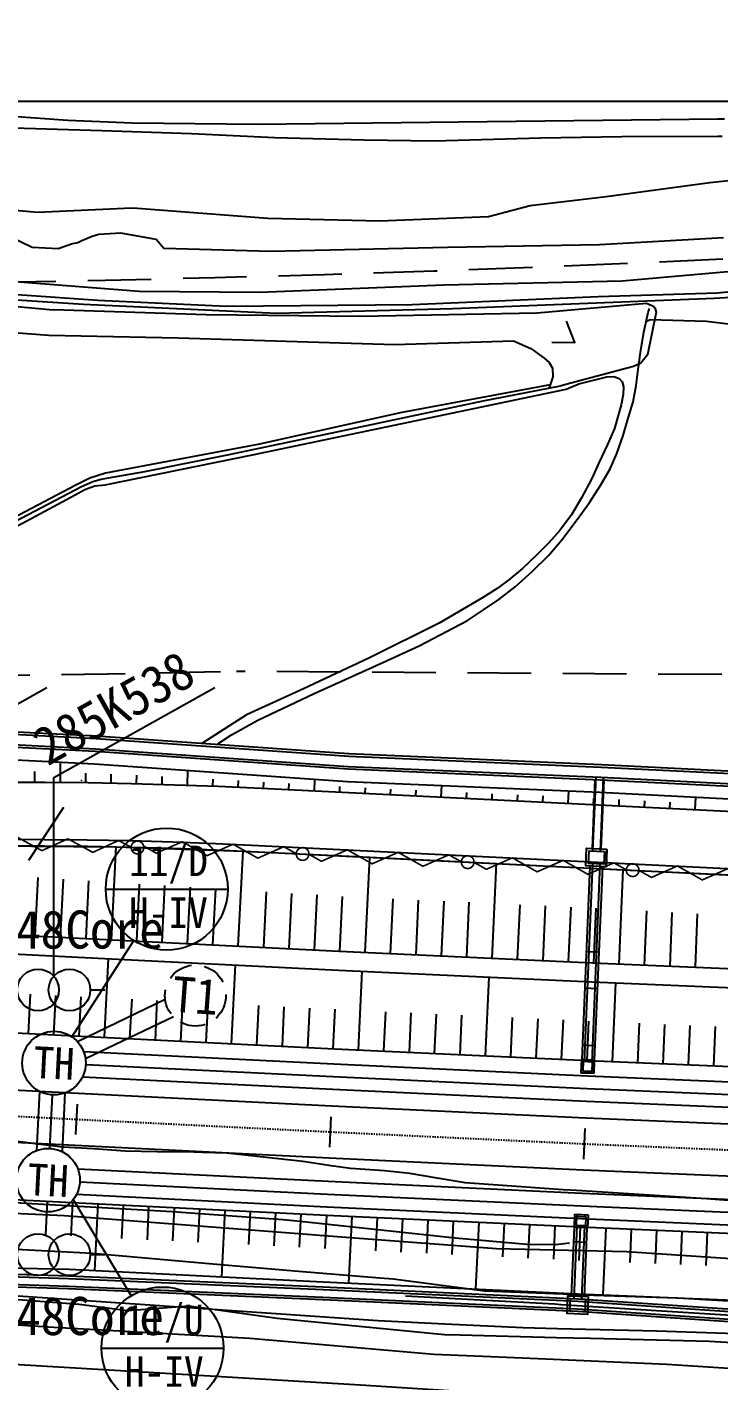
# Model space of a CAD drawing. Header units: millimetres. Extents: x 8678 to 9474, y 1103 to 1809.
# Drawn here: x 9150.2 to 9204.6, y 1453 to 1559.4 of the extents above; entities that cross this region are included whole.
import ezdxf
from ezdxf.enums import TextEntityAlignment as Align
from ezdxf.xclip import XClip

# ---------------------------------------------------------------- set-up
doc = ezdxf.new("R2010")
doc.units = ezdxf.units.MM
doc.header["$LTSCALE"] = 10
doc.header["$MEASUREMENT"] = 0
doc.header["$XCLIPFRAME"] = 2
for name, pattern in [('CENTER', [2, 1.25, -0.25, 0.25, -0.25]), ('DASHED', [0.75, 0.5, -0.25]), ('HIDDEN', [0.375, 0.25, -0.125])]:
    doc.linetypes.add(name, pattern=pattern)
for name, color, linetype in [('TN-CABL', 4, 'Continuous'), ('TN-CABL-MISC', 3, 'Continuous'), ('TN-MANH', 4, 'Continuous'), ('TN-TEXT', 3, 'Continuous'), ('TZ-BASE', 253, 'Continuous'), ('TZ-CABL', 4, 'Continuous'), ('TZ-SYMB', 1, 'Continuous')]:
    doc.layers.add(name, color=color, linetype=linetype)
doc.layers.add('TX-PAPR', color=2, linetype='Continuous', plot=False)
doc.styles.add('GR', font='GulimChe.ttf')
doc.styles.get("Standard").update_dxf_attribs({"font": 'GulimChe.ttf'})
doc.styles.add('SYMBTEXT', font='GulimChe.ttf')
doc.linetypes.add('ZIGZAG', pattern='A,0.0001,-0.2,[131,ltypeshp.shx,S=0.2,R=0,X=-0.2,Y=0],-0.4,[131,ltypeshp.shx,S=0.2,R=180,X=0.2,Y=0],-0.2', length=0.8001)

# ---------------------------------------------------------------- blocks, each defined once
blk = doc.blocks.new('DZ0011_1')
at = {"color": 0}
blk.add_polyline3d([(-1.01, 0.44, 0), (-0.01, -1.06, 0), (0.99, 0.44, 0)], dxfattribs=at)
blk = doc.blocks.new('smd')
at = {"color": 0, "lineweight": -3, "ltscale": 5, "const_width": 0.13}
blk.add_lwpolyline([(0.5, 0, 1), (-0.5, 0, 1)], format="xyb", close=True, dxfattribs=at)
blk.add_lwpolyline([(12.5, 0), (11.5, 0.5), (9.5, -0.5), (7.5, 0.5), (5.5, -0.5), (3.5, 0.5), (1.5, -0.5), (0.5, 0)], dxfattribs=at)
blk = doc.blocks.new('JD-SHSSDFHSH4')
at = {"layer": 'TZ-BASE', "linetype": 'DASHED'}
blk.add_line((472.79, 29.77), (412.1, 30.18), dxfattribs=at)
at = {"layer": 'TZ-BASE'}
for p, q in [((398.25, 21.46), (398.26, 23.04)), ((408.25, 21.23), (408.29, 22.39)), ((396.25, 21.47), (396.25, 22.31)), ((400.25, 21.43), (400.26, 22.18)), ((402.25, 21.4), (402.26, 22.1)), ((404.25, 21.35), (404.26, 22.01)), ((406.25, 21.3), (406.26, 21.91)), ((410.24, 21.16), (410.27, 21.7)), ((412.24, 21.08), (412.27, 21.59)), ((414.24, 20.98), (414.26, 21.48)), ((416.24, 20.88), (416.26, 21.36)), ((418.24, 20.78), (418.28, 21.69)), ((440.11, 16.26), (440.34, 21.68)), ((440.16, 16.06), (440.4, 21.88)), ((440.76, 16.04), (441, 21.86)), ((440.81, 16.23), (441.04, 21.65)), ((420.23, 20.69), (420.25, 21.12)), ((422.23, 20.59), (422.25, 21.02)), ((424.23, 20.49), (424.25, 20.93)), ((426.23, 20.39), (426.25, 20.84)), ((428.22, 20.29), (428.27, 21.2)), ((430.22, 20.19), (430.24, 20.65)), ((432.22, 20.1), (432.24, 20.56)), ((434.22, 20), (434.24, 20.47)), ((436.21, 19.9), (436.24, 20.38)), ((438.21, 19.8), (438.26, 20.77)), ((448.2, 19.31), (448.25, 20.29)), ((440.21, 19.7), (440.23, 20.19)), ((442.21, 19.6), (442.23, 20.1)), ((444.2, 19.51), (444.23, 20)), ((446.2, 19.41), (446.23, 19.9)), ((402.27, 9.08), (402.63, 16.39)), ((412.25, 8.58), (412.63, 16.05)), ((439.61, 14.88), (439.66, 16.28)), ((441.2, 14.82), (441.26, 16.21)), ((422.24, 8.09), (422.59, 15.56)), ((432.23, 7.63), (432.58, 15.07)), ((440.11, 15.06), (439.46, -0.51)), ((440.71, 15.04), (440.06, -0.54)), ((396.27, 9.38), (396.51, 13.97)), ((439.91, 14.87), (439.27, -0.35)), ((440.9, 14.83), (440.26, -0.39)), ((442.22, 7.17), (442.53, 14.58)), ((398.27, 9.28), (398.5, 13.84)), ((400.27, 9.18), (400.49, 13.7)), ((404.26, 8.98), (404.49, 13.45)), ((406.26, 8.88), (406.48, 13.33)), ((408.26, 8.78), (408.48, 13.21)), ((410.26, 8.68), (410.48, 13.09)), ((414.25, 8.48), (414.47, 12.85)), ((416.25, 8.39), (416.46, 12.72)), ((418.25, 8.29), (418.46, 12.6)), ((420.24, 8.19), (420.44, 12.48)), ((424.24, 8), (424.44, 12.3)), ((426.24, 7.91), (426.44, 12.2)), ((428.24, 7.81), (428.44, 12.11)), ((430.23, 7.72), (430.43, 12.02)), ((434.23, 7.54), (434.43, 11.83)), ((436.23, 7.44), (436.43, 11.74)), ((438.23, 7.35), (438.43, 11.64)), ((440.22, 7.26), (440.4, 11.55)), ((444.22, 7.09), (444.4, 11.34)), ((446.22, 7.01), (446.39, 11.23)), ((448.22, 6.92), (448.39, 11.12)), ((401.73, 1.41), (402.04, 7.59)), ((439.62, 8.16), (440.62, 8.12)), ((411.72, 0.91), (412.03, 7.09)), ((421.71, 0.42), (422, 6.6)), ((431.7, -0.04), (431.99, 6.14)), ((441.69, -0.5), (441.95, 5.68)), ((395.74, 1.71), (395.9, 4.8)), ((397.74, 1.61), (397.9, 4.7)), ((399.74, 1.51), (399.89, 4.6)), ((403.73, 1.31), (403.89, 4.4)), ((405.73, 1.21), (405.88, 4.3)), ((439.5, 5.29), (440.5, 5.25)), ((407.73, 1.11), (407.88, 4.2)), ((409.72, 1.01), (409.88, 4.1)), ((413.72, 0.81), (413.87, 3.9)), ((415.72, 0.71), (415.87, 3.8)), ((417.72, 0.61), (417.87, 3.7)), ((419.71, 0.51), (419.87, 3.61)), ((423.71, 0.33), (423.85, 3.42)), ((425.71, 0.23), (425.85, 3.33)), ((427.7, 0.14), (427.85, 3.23)), ((429.7, 0.05), (429.85, 3.14)), ((433.7, -0.14), (433.84, 2.95)), ((435.7, -0.23), (435.84, 2.86)), ((437.69, -0.32), (437.84, 2.77)), ((439.69, -0.42), (439.83, 2.67)), ((443.69, -0.59), (443.82, 2.51)), ((445.69, -0.67), (445.82, 2.42)), ((447.68, -0.75), (447.81, 2.34)), ((449.68, -0.84), (449.81, 2.26)), ((440.31, 0.74), (439.31, 0.78)), ((439.25, -0.35), (439.21, -1.38)), ((440.28, -0.39), (439.25, -0.35)), ((440.24, -1.42), (440.28, -0.39)), ((439.21, -1.38), (440.24, -1.42)), ((439.43, -1.24), (439.42, -1.34)), ((440.03, -1.26), (440.02, -1.36)), ((399.47, -6.24), (399.59, -3.84)), ((419.45, -7.23), (419.57, -4.84)), ((439.43, -8.17), (439.54, -5.77)), ((397.21, -11.48), (397.07, -14.13)), ((399.21, -11.59), (399.08, -14.21)), ((401.2, -11.68), (400.94, -16.93)), ((403.2, -11.78), (403.07, -14.41)), ((405.2, -11.88), (405.07, -14.51)), ((407.2, -11.98), (407.07, -14.61)), ((409.19, -12.08), (409.06, -14.71)), ((411.19, -12.18), (410.93, -17.43)), ((413.19, -12.28), (413.06, -14.9)), ((415.19, -12.38), (415.06, -15)), ((417.18, -12.48), (417.05, -15.1)), ((419.18, -12.58), (419.05, -15.2)), ((421.18, -12.67), (420.93, -17.92)), ((423.18, -12.76), (423.05, -15.39)), ((438.7, -13.54), (438.74, -12.51)), ((438.74, -12.51), (439.77, -12.55)), ((438.95, -12.67), (438.95, -12.57)), ((439.55, -12.69), (439.55, -12.59)), ((439.77, -12.55), (439.72, -13.58)), ((425.17, -12.86), (425.05, -15.48)), ((427.17, -12.95), (427.05, -15.58)), ((429.17, -13.04), (429.05, -15.67)), ((431.17, -13.14), (430.92, -18.39)), ((433.17, -13.23), (433.04, -15.86)), ((435.16, -13.32), (435.04, -15.95)), ((437.16, -13.42), (437.04, -16.04)), ((438.48, -18.93), (438.71, -13.54)), ((438.68, -19.14), (438.92, -13.4)), ((439.72, -13.58), (438.7, -13.54)), ((439.16, -13.51), (439.04, -16.14)), ((439.28, -19.16), (439.52, -13.42)), ((439.48, -18.97), (439.71, -13.58)), ((441.16, -13.6), (440.94, -18.84)), ((443.16, -13.68), (443.05, -16.3)), ((445.15, -13.76), (445.04, -16.38)), ((439.66, -14.72), (438.66, -14.67)), ((447.15, -13.85), (447.04, -16.47)), ((449.15, -13.93), (449.04, -16.55))]:
    blk.add_line(p, q, dxfattribs=at)
at = {"layer": 'TZ-BASE', "elevation": 35, "flags": 128}
blk.add_lwpolyline([(290.23, 71.35), (295.99, 70.75), (302.34, 69.72), (310.43, 68.57), (317.83, 67.81), (318.77, 67.67), (329.46, 66.29), (339.51, 64.65), (350.57, 63.09), (364.36, 61.18), (374.11, 60.15), (374.11, 60.15), (374.11, 60.15), (382.9, 59.96), (397.69, 58.62), (397.71, 58.63), (409.72, 58.23), (409.72, 58.23), (421.88, 58.11), (435.75, 58.38), (435.77, 58.37), (444.36, 59.13)], dxfattribs=at)
at = {"layer": 'TZ-BASE'}
for points, elevation in [([(450.52, 73.61), (449.98, 73.59), (429.58, 73.36), (413.8, 73.18), (403.9, 73.29), (398.83, 73.5), (389.36, 74.19), (378.7, 75.19), (369.59, 76.22), (363.56, 76.83), (362.12, 76.93), (351.94, 77.26), (345.17, 78.12), (332.11, 80.84)], 38), ([(444.36, 59.13), (444.92, 58.9), (445.03, 58.76), (445.12, 58.42), (444.45, 55.06), (443.93, 54.42), (443.34, 54.16), (438.02, 52.73), (437.58, 52.62), (431.49, 51.42), (419.6, 48.92), (411.38, 47.18), (404.88, 45.87), (402.01, 45.37), (401.46, 45.28), (400.8, 45.09), (399.91, 44.68), (393.63, 41.4)], 35), ([(417.12, -13.09), (415.77, -12.95), (407.06, -12.31), (376.67, -10.59), (356.22, -9.88), (340.76, -9.33), (336.36, -9.06), (330.82, -8.44), (324.93, -7.54), (320.29, -6.64), (317.65, -5.93), (316.01, -5.21), (314.54, -4.55), (313.76, -4.2), (312.88, -3.92), (307.29, -2.66), (306.93, -2.45), (306.71, -2.23), (305.74, 0.68), (305.48, 1.17), (303.7, 3.15), (302.86, 3.93), (301.96, 4.64)], 38), ([(438.3, -14.78), (437.24, -14.92), (434.96, -14.89), (429.32, -14.4), (417.12, -13.09)], 38), ([(428.51, -21.14), (423.26, -20.89), (404.13, -19.59), (374.96, -17.6), (355.58, -16.44), (341.28, -15.33), (324.62, -14.5), (311.12, -13.97), (307.05, -13.91), (304.49, -13.99), (304.11, -14.1), (303.91, -14.2), (303.65, -14.43), (303.4, -14.79), (301.95, -17.94), (301.69, -18.37), (301.38, -18.66), (301.12, -18.79), (300.73, -18.86), (299.22, -18.84)], 40), ([(437.64, -19.62), (437.15, -19.59), (425.42, -18.96)], 39), ([(703.55, -35.48), (699.78, -35.17), (684.71, -34.49), (652.3, -32.88), (627.38, -30.91), (609.4, -30.09), (593.89, -28.93), (582.71, -28.11), (548.34, -26.14), (508.37, -23.43), (486.15, -22), (472.25, -21.32), (461.09, -21.06), (451.45, -20.51), (437.64, -19.62)], 39), ([(437.37, -21.51), (434.65, -21.44), (428.51, -21.14)], 40), ([(703.76, -37.2), (688.22, -36.39), (667.35, -35.17), (648.57, -33.82), (634.87, -32.95), (595.17, -30.68), (575.98, -29.76), (561.54, -28.72), (515.96, -25.97), (503.3, -25.07), (491.25, -24.02), (483.65, -23.69), (469.09, -23.23), (461.39, -22.63), (452.96, -21.96), (445.19, -21.71), (437.37, -21.51)], 40)]:
    blk.add_lwpolyline(points, dxfattribs=dict(at, elevation=elevation))
for points in [[(287.93, 20.69), (300.5, 22.05), (306.6, 22.41), (326.59, 23.36), (346.57, 24.66), (366.73, 25.17), (387, 25.83), (401.07, 25.1), (420.96, 23.71), (440.82, 22.86), (460.66, 21.87), (480.44, 20.72), (500.19, 19.74), (519.95, 18.51), (526.86, 17.9), (538.22, 9.5), (543.33, 2.58)], [(287.94, 20.49), (300.52, 21.85), (306.61, 22.21), (326.6, 23.16), (346.58, 24.46), (366.74, 24.97), (387, 25.63), (401.06, 24.9), (420.95, 23.51), (440.81, 22.66), (460.65, 21.67), (480.43, 20.52), (500.18, 19.55), (519.94, 18.31), (526.78, 17.71), (538.08, 9.35), (543.16, 2.48)], [(288.01, 19.7), (300.58, 21.05), (306.66, 21.41), (326.64, 22.36), (346.62, 23.66), (366.76, 24.17), (386.99, 24.82), (401.01, 24.1), (420.9, 22.71), (440.77, 21.86), (460.61, 20.87), (480.39, 19.72), (500.14, 18.75), (519.88, 17.52), (526.49, 16.93), (537.5, 8.78), (542.47, 2.07)], [(288.03, 19.5), (300.6, 20.85), (306.67, 21.21), (326.66, 22.16), (346.63, 23.46), (366.77, 23.97), (386.99, 24.62), (401, 23.9), (420.89, 22.51), (440.76, 21.66), (460.59, 20.67), (480.38, 19.52), (500.13, 18.55), (519.86, 17.32), (526.42, 16.74), (537.36, 8.64), (542.29, 1.96)], [(386.29, 9.89), (400.25, 9.18), (420.2, 8.19), (440.13, 7.26), (460.05, 6.43), (479.95, 5.71), (499.84, 5.16), (519.71, 4.79), (527.98, 4.73)], [(286.79, 2.78), (379.66, -1.98), (379.66, -1.98), (382.07, -2.1), (399.64, -3), (419.61, -3.99), (439.59, -4.92), (459.58, -5.76), (479.56, -6.47), (499.55, -7.03), (519.55, -7.4), (539.55, -7.54), (559.55, -7.44), (579.55, -7.05), (590.1, -6.72), (599.53, -6.35), (619.51, -5.32), (639.46, -3.95), (659.39, -2.25), (679.28, -0.22), (698.78, 2.1)], [(286.59, -1.32), (379.46, -6.07), (379.46, -6.07), (382.49, -6.23), (399.43, -7.09), (419.4, -8.08), (439.38, -9.02), (459.36, -9.86), (479.35, -10.58), (499.34, -11.14), (519.34, -11.52), (539.34, -11.68), (559.34, -11.59), (579.34, -11.22), (590.53, -10.88), (599.32, -10.53), (619.3, -9.52), (639.25, -8.17), (659.18, -6.5), (679.08, -4.49), (698.94, -2.15), (699.31, -2.1)], [(440.22, -1.42), (439.22, -1.38)], [(384.9, -16.9), (398.91, -17.36), (418.94, -18.22), (438.98, -19.15), (458.98, -20.5), (479.05, -21.19), (499.17, -21.76), (519.27, -23.16), (539.41, -22.98), (559.63, -21.99), (573.5, -24.67)], [(384.94, -16.42), (388.98, -16.62), (388.98, -16.62), (398.94, -16.83), (418.94, -17.83), (438.96, -18.77), (459.01, -19.57), (479.08, -20.29), (499.17, -20.86), (519.28, -21.93), (539.43, -21.31), (559.59, -21.32)], [(384.87, -17.9), (398.87, -18.36), (418.9, -19.22), (438.93, -20.14), (458.93, -21.5), (479.02, -22.19), (499.12, -22.76), (519.24, -24.16), (539.44, -23.98), (559.56, -23), (573.52, -25.69)], [(384.88, -17.7), (398.88, -18.16), (418.9, -19.02), (438.94, -19.95), (458.94, -21.3), (479.03, -21.99), (499.13, -22.56), (519.25, -23.96), (539.43, -23.78), (559.58, -22.8), (573.92, -25.56)], [(384.9, -17.1), (398.9, -17.56), (418.93, -18.42), (438.97, -19.35), (458.97, -20.7), (479.05, -21.39), (499.16, -21.96), (519.27, -23.36), (539.42, -23.18), (559.62, -22.19), (573.91, -24.95)], [(439.78, -18.98), (439.72, -20.38), (438.13, -20.32), (438.18, -18.92), (439.78, -18.98)], [(286, -21.92), (299.85, -21.68), (312.34, -21.48), (322.14, -21.27), (330.71, -21.16), (338.14, -21.22), (348.63, -21.58), (357.67, -22.02), (369.55, -22.74), (382.16, -23.55), (395.02, -24.33), (408.28, -25.1), (421.88, -25.92), (436.17, -26.83), (438.07, -26.98), (448.61, -27.49), (461.94, -28.27), (475.48, -29.15), (489.11, -29.89), (504.27, -30.77), (519.2, -31.79), (535.69, -32.74)]]:
    blk.add_lwpolyline(points, dxfattribs=at)
at = {"layer": 'TZ-BASE', "linetype": 'Continuous'}
blk.add_lwpolyline([(282.86, 15.17), (286.79, 18.49), (300.68, 19.85), (306.72, 20.21), (326.71, 21.16), (346.67, 22.46), (366.79, 22.97), (386.98, 23.62), (400.94, 22.9), (420.84, 21.51), (440.71, 20.67), (460.54, 19.67), (480.32, 18.52), (500.07, 17.55), (519.79, 16.32), (526.09, 15.76), (537.36, 8.64)], dxfattribs=at)
at = {"layer": 'TZ-BASE'}
for points in [[(282.86, 15.17, 0.179242), (287.88, 13.78), (359.61, 19.98, -0.033862), (414.06, 20.99), (526.12, 15.47), (537.36, 8.64)], [(292.56, 7.41, -0.690009), (293.07, 9.21), (360.04, 15, -0.033862), (413.81, 16), (517.87, 10.87)]]:
    blk.add_lwpolyline(points, format="xyb", dxfattribs=at)
at = {"layer": 'TZ-BASE', "linetype": 'DASHED', "flags": 128}
blk.add_lwpolyline([(395.78, 15.33), (399.94, 21.66)], dxfattribs=at)
at = {"layer": 'TZ-BASE', "lineweight": -3, "ltscale": 5, "flags": 128}
blk.add_lwpolyline([(384.56, -19.01, -0.350658), (365.66, 2.94, -0.08163), (366.91, 9.3, -0.295958), (373.74, 15.24), (386.91, 16.41), (392.63, 16.47), (402.63, 16.39), (412.63, 16.05), (422.59, 15.56), (432.58, 15.07), (442.53, 14.58), (452.52, 14.09), (462.46, 13.6), (472.45, 13.11), (482.39, 12.62), (492.38, 12.13), (502.31, 11.64), (512.3, 11.15), (513.62, 11.08), (537.74, -2.48)], format="xyb", dxfattribs=at)
at = {"layer": 'TZ-BASE', "linetype": 'Continuous'}
blk.add_lwpolyline([(292.56, 7.41), (291.95, 7.86, -0.690009), (292.46, 9.66), (360, 15.5, -0.033862), (413.84, 16.5), (516.89, 11.42)], format="xyb", dxfattribs=at)
at = {"layer": 'TZ-BASE'}
for points in [[(441.26, 16.21), (441.2, 14.82), (439.61, 14.88), (439.66, 16.28)], [(441.06, 16.02), (441.01, 15.02), (439.81, 15.07), (439.86, 16.07)], [(439.39, -0.51), (439.36, -1.24), (440.09, -1.27), (440.12, -0.54)], [(438.85, -13.4), (438.88, -12.67), (439.61, -12.7), (439.58, -13.43)], [(439.57, -19.18), (439.53, -20.17), (438.33, -20.12), (438.38, -19.13)]]:
    blk.add_lwpolyline(points, close=True, dxfattribs=at)
at = {"layer": 'TZ-BASE', "flags": 128}
for points in [[(386.21, 8.39), (400.18, 7.68), (420.13, 6.69), (440.07, 5.76), (459.99, 4.93), (479.9, 4.22), (499.8, 3.66), (519.69, 3.29), (530.68, 3.21)], [(379.71, 2.53), (382.43, 2.39), (399.86, 1.5), (419.83, 0.51), (439.79, -0.42), (459.75, -1.26), (479.71, -1.97), (499.66, -2.53), (519.61, -2.9), (539.56, -3.04), (559.49, -2.94), (579.43, -2.55), (589.94, -2.23), (599.33, -1.86), (619.24, -0.83), (639.11, 0.54), (658.97, 2.23), (678.79, 4.25), (698.21, 6.57)], [(379.68, -10.59), (383.72, -10.8), (383.72, -10.8), (399.2, -11.58), (419.19, -12.58), (439.18, -13.51), (459.19, -14.36), (479.21, -15.08), (499.24, -15.64), (519.28, -16.02), (539.33, -16.18), (559.39, -16.09), (579.45, -15.72), (590.68, -15.37), (599.52, -15.03), (619.56, -14.01), (639.59, -12.66), (659.6, -10.98), (679.57, -8.96), (699.51, -6.61), (699.87, -6.56)]]:
    blk.add_lwpolyline(points, dxfattribs=at)
at = {"layer": 'TZ-BASE', "linetype": 'CENTER', "ltscale": 0.001, "flags": 128}
blk.add_lwpolyline([(0, 0), (19.91, 1.85), (39.86, 3.37), (59.82, 4.56), (78.65, 5.37), (79.8, 5.41), (99.79, 5.94), (119.79, 6.17), (139.79, 6.13), (159.79, 5.86), (179.79, 5.39), (199.78, 4.74), (219.76, 3.96), (239.74, 3.07), (259.72, 2.1), (279.69, 1.09), (286.69, 0.73), (382.28, -4.16), (399.53, -5.04), (419.51, -6.03), (439.49, -6.97), (459.47, -7.81), (479.46, -8.52), (499.45, -9.08), (519.45, -9.46), (539.44, -9.61), (559.44, -9.51), (579.44, -9.14), (590.32, -8.8), (599.43, -8.44), (619.4, -7.42), (639.36, -6.06), (659.28, -4.37), (679.18, -2.35), (699.04, 0)], dxfattribs=at)
at = {"layer": 'TZ-BASE'}
for points in [[(395.04, 60.81, 36.02), (404.46, 60.09, 36.05), (413.94, 60.01, 36.2), (428.42, 60.57, 36.18), (442.46, 60.9, 36.32), (453.74, 61.89, 36.74)], [(450.42, 64.27, 36.65), (440.67, 63.72, 36.43), (428.7, 63.51, 36.28), (414.82, 63.19, 36.27), (406.39, 63.42, 36.23), (405.79, 64.15, 36.35), (403.01, 64.63, 36.33), (401.28, 64.54, 36.32), (400.75, 64.38, 36.3), (399.93, 64.03, 36.24), (399.62, 63.88, 36.24), (399.22, 63.79, 36.24), (398.09, 63.4, 36.24), (396.04, 63.5, 36.23), (394.42, 64.31, 36.19)], [(390.89, 66.8, 38.07), (396.46, 66.29, 38.14), (403.87, 66.64, 38.29), (404.33, 66.61, 38.3), (414.57, 65.82, 38.38), (414.57, 65.82, 38.38), (414.57, 65.82, 38.39), (423.38, 65.6, 38.43), (431.94, 65.96, 38.45), (435.22, 66.82, 38.5), (441.19, 67.51, 38.53), (449.35, 68.63, 38.54), (449.35, 68.63, 38.56), (457.99, 69.54, 38.53)], [(450.33, 72.25, 38.4), (449.98, 72.25, 38.4), (442.44, 72.21, 38.38), (436.02, 72.12, 38.35), (427.7, 71.86, 38.35), (422.12, 71.95, 38.29), (415.12, 72.14, 38.22), (408.58, 72.45, 38.12), (401.51, 72.69, 38.09), (393.67, 72.93, 38.03), (386.44, 73.46, 38.16), (377.89, 74, 38.24), (370.25, 74.69, 38.27), (362.87, 75.47, 38.23), (353.92, 76.5, 38.28), (347.73, 77.32, 38.33)], [(449.69, 59.49, 35.85), (429.13, 58.7, 35.78), (415.26, 58.33, 35.72), (400.06, 59.03, 35.67), (380.25, 60.32, 35.65), (364.42, 61.79, 35.71), (342.45, 65.11, 35.63), (321.03, 68.4, 35.69), (313.56, 69.49, 35.63), (311.82, 69.87, 35.58), (311.64, 70.47, 35.62)], [(313.82, 69.99, 35.57), (326.89, 67.94, 35.58), (348.61, 64.55, 35.65), (363.99, 62.3, 35.69), (368.48, 61.78, 35.71), (384.4, 60.55, 35.69), (401.2, 59.38, 35.69), (411.32, 58.89, 35.69), (425.93, 59.04, 35.71), (440.58, 59.65, 35.76), (449.94, 59.94, 35.85)], [(449.94, 59.94, 35.85), (453.96, 60.35, 35.78), (461.47, 60.74, 35.63), (472.24, 61.23, 35.69), (481.46, 61.73, 35.66), (489.15, 62.33, 35.7), (496.35, 63.26, 35.69), (496.35, 63.26, 35.7), (504.07, 64.53, 35.7), (515.45, 66.07, 35.7), (527.23, 67.71, 35.72), (539.04, 69.31, 35.83), (539.12, 68.9, 35.83), (520.93, 66.39, 35.79), (498.58, 63.2, 35.78), (491.68, 62.2, 35.77), (480.32, 61.16, 35.87), (461.52, 60.22, 35.84), (449.69, 59.49, 35.85)], [(410.59, 24.43, 35.58), (410.65, 24.48, 35.58), (411.73, 25.18, 35.58), (413.79, 26.35, 35.58), (418.23, 28.44, 35.58), (423.63, 30.88, 35.58), (426.49, 32.18, 35.58), (430.28, 34.17, 35.58), (431.55, 35.01, 35.58), (432.74, 35.83, 35.58), (434.04, 36.84, 35.58), (435.38, 38.04, 35.58), (436.68, 39.31, 35.58), (437.72, 40.53, 35.58), (438.92, 42.11, 35.58), (439.88, 43.46, 35.58), (440.79, 44.84, 35.58), (441.52, 46.11, 35.58), (442.04, 47.3, 35.58), (442.54, 48.74, 35.58), (442.94, 50.08, 35.58), (443.31, 51.37, 35.58), (443.57, 52.66, 35.58), (443.72, 53.91, 35.58), (443.89, 55.26, 35.58), (444.15, 56.86, 35.58), (444.5, 58.41, 35.58), (444.6, 58.72, 35.58)], [(372.56, 57.98, 35.43), (376.83, 58.13, 35.44), (385.62, 57.5, 35.54), (397.34, 56.63, 35.48), (407.53, 56.4, 35.57), (424.54, 55.89, 35.44), (424.54, 55.89, 35.44), (424.54, 55.89, 35.45), (433.91, 56.18, 35.72), (435.26, 55.57, 35.72), (436.28, 54.83, 35.72), (436.7, 54.46, 35.73), (436.97, 54.03, 35.73), (437.01, 53.33, 35.76), (436.7, 52.48, 35.76), (436.7, 52.48, 35.76), (436.7, 52.48, 35.74)], [(469.09, 57.71, 35.78), (462.01, 57.55, 35.8), (455.13, 56.96, 35.64), (449.1, 57.68, 35.87), (444.66, 57.83, 35.85), (444.34, 57.66, 35.85)], [(413.36, 47.21, 35.17), (438.06, 52.38, 35.17), (439.05, 52.79, 35.17), (441.25, 53.35, 35.17), (441.8, 53.37, 35.17), (442.21, 53.21, 35.17), (442.46, 52.94, 35.17), (442.56, 52.55, 35.17), (442.53, 51.94, 35.17), (442.38, 51.13, 35.17), (441.86, 49.29, 35.17), (441.31, 48.03, 35.17), (440.61, 46.57, 35.17), (440.06, 45.34, 35.17), (439.26, 43.83, 35.17), (438.47, 42.5, 35.17), (437.54, 41.25, 35.17), (436.67, 40.26, 35.17), (435.7, 39.29, 35.17), (434.61, 38.28, 35.17), (433.54, 37.39, 35.17), (432.62, 36.7, 35.17), (431.42, 35.93, 35.17), (428.07, 33.97, 35.17), (422.53, 31.23, 35.17), (417.37, 28.81, 35.17), (412.9, 26.75, 35.17), (409.39, 24.52, 35.17)], [(436.78, 52.71, 34.89), (424.98, 50.52, 34.89), (413.92, 48.04, 34.89), (401.81, 45.76, 34.89), (400.58, 45.36, 34.89), (399.42, 44.79, 34.89), (394.04, 41.97, 34.89)], [(379.35, 25.58, 35.17), (383.12, 32.67, 35.17), (383.63, 33.79, 35.17), (384.55, 35.01, 35.17), (385.57, 36.06, 35.17), (386.62, 36.78, 35.17), (390.27, 39.25, 35.17), (395.27, 41.83, 35.17), (399.43, 44.05, 35.17), (400.19, 44.47, 35.17), (400.96, 44.76, 35.17), (401.77, 44.85, 35.17), (413.36, 47.21, 35.17)], [(435.16, 6, 35.58), (435.16, 6, 35.58)], [(387.11, -12.08, 38.09), (398.57, -12.6, 38.13), (418.36, -14.14, 38.14), (418.64, -14.16, 38.14)], [(409.44, -7.66, 35.35), (408.75, -7.64, 35.35), (405.86, -7.59, 35.35), (403.35, -7.54, 35.35), (400.85, -7.36, 35.35), (398.42, -7.23, 35.35), (396.3, -6.97, 35.35), (393.92, -6.65, 35.35)], [(438.87, -10.65, 35.49), (437.81, -10.58, 35.48), (430.11, -10.03, 35.49), (427.9, -9.66, 35.43), (425.74, -9.31, 35.39), (423.75, -9.1, 35.32), (421.08, -8.9, 35.34), (419.56, -8.69, 35.34), (417.33, -8.35, 35.34), (411.36, -7.71, 35.35), (409.44, -7.66, 35.35)], [(296.26, -15.29, 39.76), (299.18, -12.71, 39.41), (301.74, -11.48, 38.62), (302.68, -11.05, 38.5), (303.83, -10.58, 38.46), (305.13, -10.35, 38.47), (306.6, -10.28, 38.47), (308.13, -10.39, 38.46), (313.03, -10.53, 38.33), (321.9, -11.48, 38.23), (328.96, -12.02, 38.14), (336.02, -12.8, 38.15), (345.38, -13.09, 38.21), (355.14, -13.67, 38.21), (367.98, -14.35, 38.21), (379.01, -14.62, 38.09), (389.74, -15, 38.09), (400.77, -15.57, 38.09), (410.26, -16.42, 38.06), (416.99, -16.98, 38.06), (423.38, -17.51, 38.13)], [(459.42, -12.09, 35.56), (449.08, -11.3, 35.61), (438.87, -10.65, 35.49)], [(418.64, -14.16, 38.14), (432.58, -15.2, 38.13), (438.23, -15.33, 38.13)], [(438.23, -15.33, 38.13), (442.83, -15.44, 38.13), (456.08, -16.34, 38.18), (469.38, -17.57, 38.44), (482.67, -18.26, 38.44), (493.59, -18.5, 38.44), (507.4, -18.8, 38.35), (520.77, -20.21, 38.26), (535.86, -21.28, 38.27), (545.17, -22.01, 38.53), (556.18, -22.82, 38.41), (556.22, -22.77, 38.4), (555.98, -22.55, 38.23), (553.78, -20.89, 37.45), (551.55, -19.07, 36.8), (551.13, -18.66, 36.61), (550.77, -18.22, 36.31), (550.48, -17.69, 36.22), (550.26, -17.21, 36.12), (550.06, -16.37, 36.19)], [(282.88, -19.25, 40.27), (291.12, -19.14, 39.96), (300.3, -18.9, 39.87), (310.34, -18.73, 40.08), (321.7, -18.09, 40.06), (324.22, -17.93, 39.96), (330.7, -17.92, 39.94), (339.91, -17.76, 39.94), (350.37, -18.28, 39.94), (366.97, -19.44, 39.95), (382.11, -20.39, 40), (397.75, -21.38, 40.03), (413.16, -22.25, 40.09), (427.63, -23.5, 40.09), (432.13, -23.7, 40.1)], [(423.38, -17.51, 38.13), (424.45, -17.6, 38.14), (431.66, -18.52, 38.14), (437.75, -18.78, 38.25)], [(386.65, -18.59, 40.83), (399.73, -19.58, 40.74), (403.54, -20.09, 40.88), (408.39, -19.72, 40.84), (415.31, -20.68, 41.05), (428.47, -21.96, 41.19), (429.71, -21.99, 41.2)], [(437.75, -18.78, 38.25), (438.58, -18.82, 38.26), (446.8, -19.08, 38.24), (455.28, -19.58, 38.25), (464.5, -20.15, 38.39), (472.55, -20.57, 38.56), (480.02, -20.78, 38.49), (487.56, -21.24, 38.44), (495.14, -21.52, 38.44), (505.15, -21.97, 38.44), (514.24, -22.74, 38.4), (523, -23.22, 38.32), (531.19, -23.98, 38.41), (546.75, -25.19, 38.45)], [(429.71, -21.99, 41.2), (437.28, -22.19, 41.26)], [(437.28, -22.19, 41.26), (439.96, -22.26, 41.28), (449.34, -22.48, 41.26), (463.02, -23.3, 41.26), (477.32, -24.39, 41.36), (484.14, -24.59, 41.5), (492.04, -25.06, 41.51), (494.36, -24.53, 41.51), (500.76, -24.84, 41.47), (512.76, -25.99, 41.47), (524.6, -27.2, 41.47), (536.57, -27.8, 41.47), (543.57, -28.03, 41.48), (548.29, -28.53, 41.52), (554.83, -28.92, 41.52), (564.62, -29.54, 41.52), (574.14, -30.17, 41.52), (585.5, -31.06, 41.49), (588.59, -30.4, 41.06)], [(432.13, -23.7, 40.1), (437.04, -23.91, 40.1)], [(437.04, -23.91, 40.1), (445.96, -24.31, 40.12), (467.92, -25.72, 40.21), (484.77, -26.95, 40.21), (502.18, -27.64, 40.21), (521.58, -28.95, 40.21), (541.43, -30.07, 40.14)]]:
    blk.add_polyline3d(points, dxfattribs=at)
at = {"layer": 'TZ-BASE', "linetype": 'DASHED'}
for centre, radius, start, end in [((362.64, 1900.88), 1840.35, 269.07445, 273.36497), ((377.87, 1543.8), 1514, 268.22069, 271.29567), ((389.92, 19.16), 7, 267.39, 326.8594)]:
    blk.add_arc(centre, radius, start, end, dxfattribs=at)
at = {"layer": 'TZ-BASE'}
for name, p, rotation in [('DZ0011_1', (437.86, 56.65, 35.74), 54.93837303653044), ('smd', (404.32, 16.33), 178.0735664441567), ('smd', (417.31, 15.82), 177.1917114459383), ('smd', (430.3, 15.18), 177.1815170389419), ('smd', (443.28, 14.55), 177.1815170389483), ('smd', (456.27, 13.91), 177.1815170387744)]:
    blk.add_blockref(name, p, dxfattribs=dict(at, rotation=rotation))
blk = doc.blocks.new('TTTW101-2')
blk.add_line((-6, 0), (6, 0))
blk.add_circle((0, 0), 6)
at = {"style": 'SYMBTEXT'}
for tag, p in [('TTTW_TITLE_1', (0.17, 2.77)), ('TTTW_TITLE_2', (0.17, -2.31))]:
    blk.add_attdef(tag, text='', height=3, dxfattribs=at).set_placement(p, align=Align.MIDDLE_CENTER)
blk = doc.blocks.new('JD-ZSGSG5GJK')
at = {"layer": 'TZ-BASE'}
for p, q in [((391.59, 76.48), (396.42, 84.02)), ((391.67, 63.64), (396.22, 56.08))]:
    blk.add_line(p, q, dxfattribs=at)
at = {"layer": 'TZ-BASE', "flags": 128}
for points in [[(376.94, 81.12), (376.94, 96.83), (389.6, 103.91)], [(390.15, 81.12), (390.15, 96.83), (402.81, 103.91)]]:
    blk.add_lwpolyline(points, dxfattribs=at)
at = {"layer": 'TZ-BASE', "xscale": 0.7999999999995197, "yscale": 0.7999999999995197, "zscale": 0.7999999999995197, "rotation": 359.9999999981631}
for p, values in [((399.02, 88.06), {'TTTW_TITLE_1': '11/D', 'TTTW_TITLE_2': 'H-IV'}), ((398.69, 51.97), {'TTTW_TITLE_1': '11/U', 'TTTW_TITLE_2': 'H-IV'})]:
    blk.add_blockref('TTTW101-2', p, dxfattribs=at).add_auto_attribs(values)
at = {"layer": 'TZ-BASE', "style": 'GR'}
blk.add_text('285K538', height=3, rotation=29.2387, dxfattribs=at).set_placement((389.64, 97.69))
blk = doc.blocks.new('TZMH101')
at = {"linetype": 'Continuous'}
blk.add_circle((0, 0), 2.5, dxfattribs=at)
at = {"style": 'SYMBTEXT'}
blk.add_attdef('TZMH_TITLE', text='', height=2.5, dxfattribs=at).set_placement((0, 0), align=Align.MIDDLE_CENTER)
blk = doc.blocks.new('TNCT101')
at = {"linetype": 'HIDDEN'}
blk.add_circle((0, 0), 3, dxfattribs=at)
at = {"style": 'SYMBTEXT'}
blk.add_attdef('TCCT_TITLE', text='', height=3.5, dxfattribs=at).set_placement((0, 0), align=Align.MIDDLE_CENTER)

msp = doc.modelspace()

# ---------------------------------------------------------------- linework, layer by layer
at = {"layer": 'TN-CABL', "linetype": 'ZIGZAG', "ltscale": 0.5}
msp.add_line((9151.94, 1471.26), (9152.15, 1475.47), dxfattribs=at)
for points in [[(9287.46, 1473.37), (9274.1, 1473.47), (9254.13, 1473.84), (9234.16, 1474.4), (9214.18, 1475.11), (9194.21, 1475.95), (9174.24, 1476.88), (9154.77, 1477.84)], [(9154.31, 1468.64), (9173.79, 1467.67), (9193.78, 1466.74), (9213.77, 1465.89), (9233.78, 1465.17), (9253.8, 1464.61), (9273.82, 1464.23), (9287.01, 1464.12)]]:
    msp.add_lwpolyline(points, dxfattribs=at)
at = {"layer": 'TX-PAPR'}
msp.add_lwpolyline([(8762.12, 1403.59), (9463.08, 1403.59), (9444.05, 1553.59), (8746.92, 1553.59), (8762.12, 1403.59)], dxfattribs=at)
at = {"layer": 'TZ-CABL'}
for p, q in [((9150.93, 1471.1), (9151.16, 1475.73)), ((9152.93, 1471), (9153.16, 1475.63))]:
    msp.add_line(p, q, dxfattribs=at)
at = {"layer": 'TZ-CABL', "flags": 128}
for points in [[(9161.02, 1482.97), (9154.12, 1479.65)], [(9161.67, 1481.61), (9154.75, 1478.29)], [(9287.68, 1474.37), (9274.11, 1474.47), (9254.15, 1474.84), (9234.19, 1475.39), (9214.22, 1476.11), (9194.26, 1476.94), (9174.29, 1477.88), (9154.61, 1478.85)], [(9287.46, 1473.37), (9274.1, 1473.47), (9254.13, 1473.84), (9234.16, 1474.4), (9214.18, 1475.11), (9194.21, 1475.95), (9174.24, 1476.88), (9154.77, 1477.84)], [(9287.67, 1472.37), (9274.09, 1472.47), (9254.1, 1472.84), (9234.12, 1473.4), (9214.15, 1474.11), (9194.17, 1474.95), (9174.2, 1475.88), (9154.51, 1476.85)], [(9154.15, 1469.65), (9173.84, 1468.67), (9193.82, 1467.73), (9213.81, 1466.89), (9233.81, 1466.17), (9253.82, 1465.61), (9273.84, 1465.23), (9287.22, 1465.12)], [(9154.31, 1468.64), (9173.79, 1467.67), (9193.78, 1466.74), (9213.77, 1465.89), (9233.78, 1465.17), (9253.8, 1464.61), (9273.82, 1464.23), (9287.01, 1464.12)], [(9154.05, 1467.65), (9173.74, 1466.67), (9193.73, 1465.74), (9213.74, 1464.89), (9233.75, 1464.17), (9253.77, 1463.61), (9273.81, 1463.23), (9287.21, 1463.12)]]:
    msp.add_lwpolyline(points, dxfattribs=at)
at = {"layer": 'TZ-SYMB', "linetype": 'ByBlock', "ltscale": 5}
for points in [[(9155.12, 1483.72), (9156.26, 1483.72)], [(9155.12, 1462.91), (9156.26, 1462.91)]]:
    msp.add_lwpolyline(points, dxfattribs=at)
for centre in [(9151.02, 1483.72), (9153.49, 1483.72), (9151.02, 1462.91), (9153.49, 1462.91)]:
    msp.add_circle(centre, 1.64, dxfattribs=at)

# ---------------------------------------------------------------- block references
at = {"layer": 'TN-CABL-MISC', "xscale": 0.7999999999802145, "yscale": 0.7999999999802145, "zscale": 0.7999999999802145, "rotation": 355.7659872017978}
msp.add_blockref('TNCT101', (9163.4, 1483.28), dxfattribs=at).add_auto_attribs({'TCCT_TITLE': 'T1'})
at = {"layer": 'TN-MANH'}
for p, rotation in [((9152.27, 1477.97), 357.1577945821547), ((9151.81, 1468.76), 357.1577945821546)]:
    msp.add_blockref('TZMH101', p, dxfattribs=dict(at, rotation=rotation)).add_auto_attribs({'TZMH_TITLE': 'TH'})
at = {"layer": 'TZ-BASE'}
ref = msp.add_blockref('JD-SHSSDFHSH4', (8754.52, 1478.59), dxfattribs=at)
XClip(ref).set_block_clipping_path([(7.6006922949, -75), (708.5594906188, -74.9999999999), (689.5251147495, 75.0000000001), (-7.600692294, 75)])
msp.add_blockref('JD-ZSGSG5GJK', (8762.12, 1403.59), dxfattribs=at)

# ---------------------------------------------------------------- texts
at = {"layer": 'TN-TEXT', "extrusion": (-5.48271e-08, -3.84622e-07, 1)}
msp.add_text('광 48Core', height=3, dxfattribs=at).set_placement((9152.25, 1488.51, 0), align=Align.MIDDLE)
at = {"layer": 'TN-TEXT', "extrusion": (-5.48271e-08, 3.84622e-07, 1)}
msp.add_text('광 48Core', height=3, dxfattribs=at).set_placement((9152.25, 1458.12, 0), align=Align.MIDDLE)

doc.saveas('drawing.dxf')
